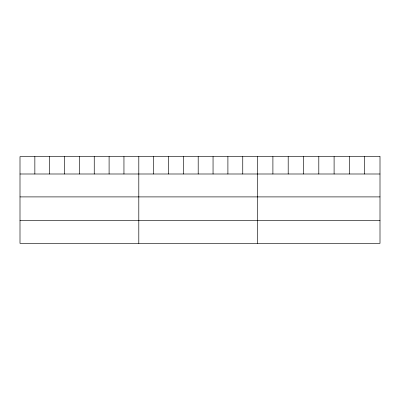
<?xml version="1.0" encoding="UTF-8"?>
<svg xmlns="http://www.w3.org/2000/svg" width="400" height="400" viewBox="0 0 400 400"><rect width="100%" height="100%" fill="white"/><g stroke="black" fill="none" stroke-linecap="round" stroke-linejoin="round"><path stroke-width="0.6" d="M20 173.995L380 173.995M20 196.9L380 196.9M20 220.495L380 220.495M364.7 156.6L364.7 173.995M349.4 156.6L349.4 173.995M334.1 156.6L334.1 173.995M318.8 156.6L318.8 173.995M303.5 156.6L303.5 173.995M288.2 156.6L288.2 173.995M272.9 156.6L272.9 173.995M257.6 156.6L257.6 243.4M242.75 156.6L242.75 173.995M227.9 156.6L227.9 173.995M213.05 156.6L213.05 173.995M198.2 156.6L198.2 173.995M183.35 156.6L183.35 173.995M168.5 156.6L168.5 173.995M153.65 156.6L153.65 173.995M138.8 156.6L138.8 243.4M123.95 156.6L123.95 173.995M109.1 156.6L109.1 173.995M94.25 156.6L94.25 173.995M79.4 156.6L79.4 173.995M64.55 156.6L64.55 173.995M49.7 156.6L49.7 173.995M34.85 156.6L34.85 173.995M380 156.6L20 156.6L20 243.4L380 243.4L380 156.6"/></g></svg>
